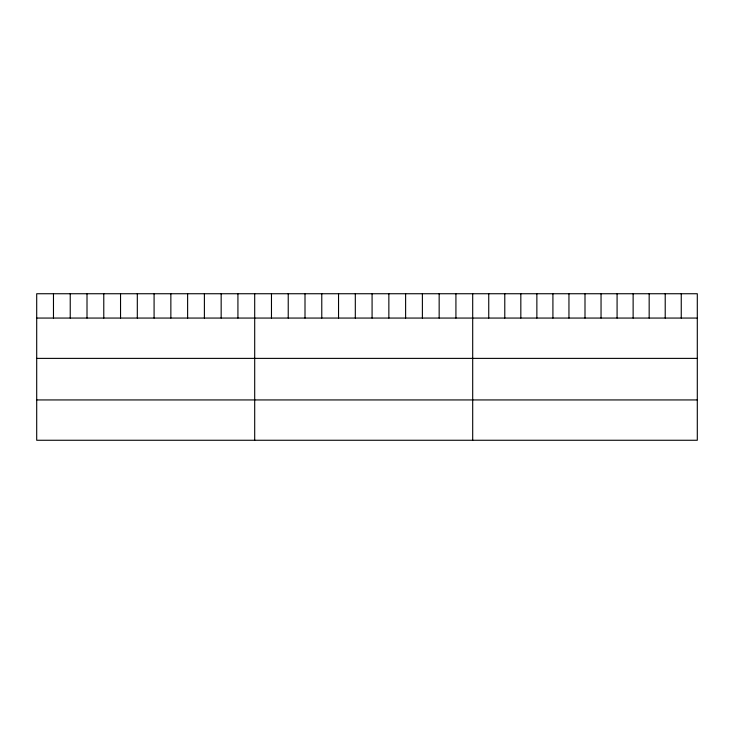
<?xml version="1.0" encoding="UTF-8"?>
<svg xmlns="http://www.w3.org/2000/svg" width="734" height="734" viewBox="0 0 734 734"><rect width="100%" height="100%" fill="white"/><g stroke="black" fill="none" stroke-linecap="round" stroke-linejoin="round"><path stroke-width="1.1" d="M697.3 318.061L697.3 440.262L36.7 440.262L36.7 293.738L697.3 293.738L697.3 318.061L36.7 318.061M36.7 358.385L697.3 358.385M36.7 399.938L697.3 399.938M681.253 293.738L681.253 318.061M665.215 293.738L665.215 318.061M649.168 293.738L649.168 318.061M633.13 293.738L633.13 318.061M617.083 293.738L617.083 318.061M601.045 293.738L601.045 318.061M584.998 293.738L584.998 318.061M568.951 293.738L568.951 318.061M552.913 293.738L552.913 318.061M536.866 293.738L536.866 318.061M520.828 293.738L520.828 318.061M504.781 293.738L504.781 318.061M488.743 293.738L488.743 318.061M472.696 293.738L472.696 440.262M455.924 293.738L455.924 318.061M439.161 293.738L439.161 318.061M422.389 293.738L422.389 318.061M405.618 293.738L405.618 318.061M388.855 293.738L388.855 318.061M372.083 293.738L372.083 318.061M355.311 293.738L355.311 318.061M338.539 293.738L338.539 318.061M321.776 293.738L321.776 318.061M305.005 293.738L305.005 318.061M288.233 293.738L288.233 318.061M271.47 293.738L271.47 318.061M254.698 293.738L254.698 440.262M237.926 293.738L237.926 318.061M221.163 293.738L221.163 318.061M204.391 293.738L204.391 318.061M187.62 293.738L187.62 318.061M170.857 293.738L170.857 318.061M154.085 293.738L154.085 318.061M137.313 293.738L137.313 318.061M120.541 293.738L120.541 318.061M103.778 293.738L103.778 318.061M87.007 293.738L87.007 318.061M70.235 293.738L70.235 318.061M53.472 293.738L53.472 318.061"/></g></svg>
